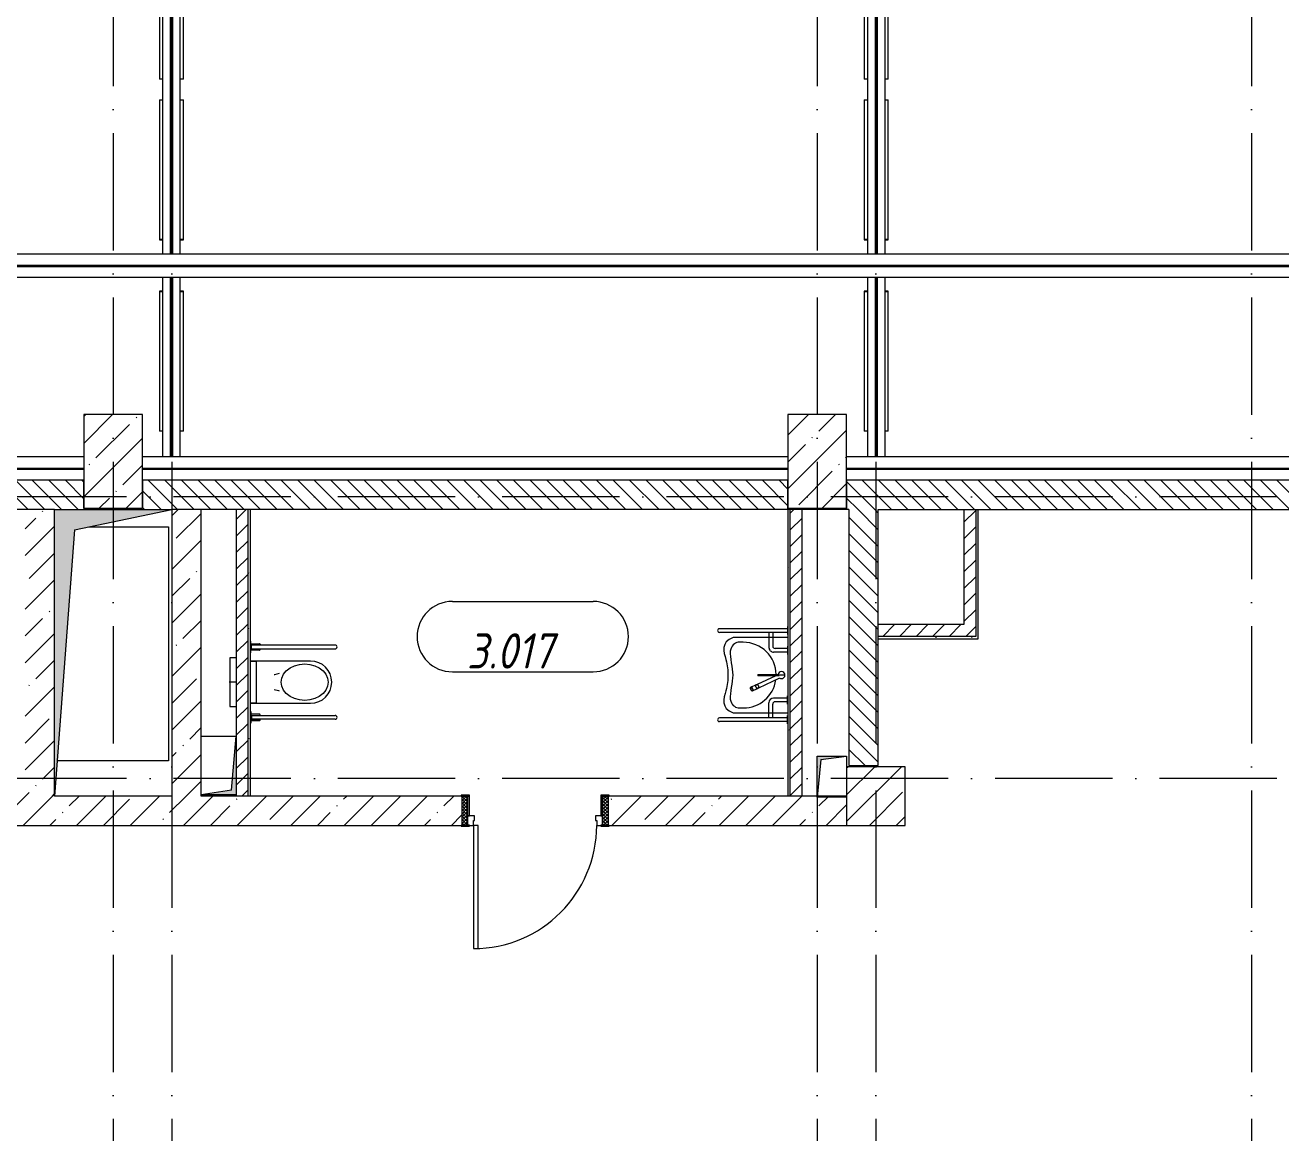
# Model space of a CAD drawing. Header units: millimetres. Extents: x -6467 to 106027, y -7090 to 195095.
# Drawn here: x 56359 to 67059, y 167175 to 176613 of the extents above; entities that cross this region are included whole.
import ezdxf

# ---------------------------------------------------------------- set-up
doc = ezdxf.new("R2010")
doc.units = ezdxf.units.MM
doc.linetypes.add('50_200_ШТРИХ_1Т_ш5_п1_п1_', pattern=[1400, 1000, -200, 0, -200])
for name, color, linetype, lineweight, true_color in [('A-AREA-IDEN-1', 7, 'Continuous', 9, 0xaaaaaa), ('A-GENM-1', 7, 'Continuous', 9, 0xaaaaaa), ('I-WALL-1', 7, 'Continuous', 5, 0x787878), ('M-EQPM-1', 7, 'Continuous', 9, 0xaaaaaa), ('M-EQPM-2', 7, 'Continuous', 9, 0xe2e2e2), ('P-SANR-FIXT-1', 7, 'Continuous', 9, 0xaaaaaa), ('Оси-3', 7, '50_200_ШТРИХ_1Т_ш5_п1_п1_', 9, 0xaaaaaa)]:
    doc.layers.add(name, color=color, linetype=linetype, lineweight=lineweight, true_color=true_color)
for name, color, linetype, lineweight in [('A-DOOR', 7, 'Continuous', 9), ('A-DOOR-2', 7, 'Continuous', 5), ('A-DOOR-FRAM', 7, 'Continuous', 9), ('A-DOOR-FRAM-2', 7, 'Continuous', 5), ('A-FLOR', 7, 'Continuous', 9), ('A-WALL', 7, 'Continuous', 5), ('A-WALL-FNSH-1', 7, 'Continuous', 5), ('I-WALL', 7, 'Continuous', 5), ('S-BEAM', 7, 'Continuous', 9), ('S-BEAM-1', 7, 'Continuous', 5), ('S-COLS', 7, 'Continuous', 9), ('S-COLS-1', 7, 'Continuous', 5)]:
    doc.layers.add(name, color=color, linetype=linetype, lineweight=lineweight)
doc.styles.add('ISOCPEUR_I_1', font='isocpeui.ttf', dxfattribs={"width": 0.85, "height": 2.5})
pattern_1 = [(135, (109.45, 102614.03), (-70.71068, -70.71068), [])]
pattern_2 = [(45, (109.45, 102614.03), (-228.0985, 228.0985), []), (45, (337.55, 102614.03), (-228.0985, 228.0985), [403.225, -80.645, 6.706, -73.939])]
pattern_3 = [(45, (109.45, 102614.03), (-70.71068, 70.71068), [])]
pattern_4 = [(0, (109.45, 102614.03), (406.4, 101.6), [6.706, -298.094, 6.706, -298.094, -1625.6]), (0, (109.45, 102614.03), (406.4, 101.6), [-609.6, 6.706, -602.894, 6.706, -298.094, -711.2]), (0, (109.45, 102614.03), (406.4, 101.6), [-1524, 6.706, -196.494, 6.706, -501.294]), (120, (261.85, 102664.83), (-291.18818, 301.15272), [6.706, -298.094, 6.706, -298.094, -1625.6]), (120, (261.85, 102664.83), (-291.18818, 301.15272), [-609.6, 6.706, -602.894, 6.706, -298.094, -711.2]), (120, (261.85, 102664.83), (-291.18818, 301.15272), [-1524, 6.706, -196.494, 6.706, -501.294]), (240, (312.65, 102868.03), (-115.21182, -402.75272), [6.706, -298.094, 6.706, -298.094, -1625.6]), (240, (312.65, 102868.03), (-115.21182, -402.75272), [-609.6, 6.706, -602.894, 6.706, -298.094, -711.2]), (240, (312.65, 102868.03), (-115.21182, -402.75272), [-1524, 6.706, -196.494, 6.706, -501.294])]

# ---------------------------------------------------------------- blocks, each defined once
blk = doc.blocks.new('250_Двутавр типа Ш _АСТО 20-93__НесКаркас_Балка_ - 30Ш2-29127596-АИ_План этажа Радиаторы_3')
at = {"layer": 'S-BEAM'}
for p, q in [((-12036, 100), (11964, 100)), ((-12036, -101), (11964, -101))]:
    blk.add_line(p, q, dxfattribs=at)
at = {"layer": 'S-BEAM-1'}
for p, q in [((11964, 4), (-12036, 4)), ((11964, -5), (-12036, -5))]:
    blk.add_line(p, q, dxfattribs=at)
blk = doc.blocks.new('250_Двутавр типа Ш _АСТО 20-93__НесКаркас_Балка_ - 30Ш2-29390893-АИ_План этажа Радиаторы_3')
at = {"layer": 'S-BEAM'}
for p, q in [((-11500, 100.5), (-6800, 100.5)), ((11390, 100.5), (11400, 100.5)), ((-11500, -100.5), (-6800, -100.5)), ((-6300, -100.5), (-850, -100.5)), ((-350, -100.5), (5150, -100.5)), ((5650, -100.5), (11400, -100.5))]:
    blk.add_line(p, q, dxfattribs=at)
at = {"layer": 'S-BEAM-1'}
for p, q in [((-6800, 4.5), (-11500, 4.5)), ((-850, 4.5), (-6300, 4.5)), ((5150, 4.5), (-350, 4.5)), ((11400, 4.5), (5650, 4.5)), ((-6800, -4.5), (-11500, -4.5)), ((-850, -4.5), (-6300, -4.5)), ((5150, -4.5), (-350, -4.5)), ((11400, -4.5), (5650, -4.5))]:
    blk.add_line(p, q, dxfattribs=at)
blk = doc.blocks.new('Ферма17 - Ферма-21404435-АИ_План этажа Радиаторы_3')
at = {"layer": 'S-BEAM'}
for p, q in [((57425, 72049), (57425, 74861)), ((57490, 72049), (57490, 74861)), ((57495, 72049), (57495, 74861)), ((57500, 74861), (57500, 72049)), ((57505, 74861), (57505, 72049)), ((57570, 74861), (57570, 72049)), ((57395, 74730), (57395, 73540)), ((57600, 73540), (57600, 74730)), ((57495, 73726), (57500, 73726)), ((57425, 73540), (57395, 73540)), ((57600, 73540), (57570, 73540)), ((57395, 73362), (57425, 73362)), ((57395, 73362), (57395, 72173)), ((57570, 73362), (57600, 73362)), ((57600, 72173), (57600, 73362)), ((57495, 73176), (57500, 73176)), ((57495, 72226), (57500, 72226)), ((57395, 72173), (57395, 72169)), ((57425, 72173), (57395, 72173)), ((57395, 72169), (57425, 72169)), ((57600, 72173), (57570, 72173)), ((57570, 72169), (57600, 72169)), ((57600, 72169), (57600, 72173)), ((57425, 70322), (57425, 71848)), ((57490, 70322), (57490, 71848)), ((57495, 70322), (57495, 71848)), ((57500, 71848), (57500, 70322)), ((57505, 71848), (57505, 70322)), ((57570, 71848), (57570, 70322)), ((57425, 71733), (57395, 71733)), ((57395, 71733), (57395, 71730)), ((57395, 71730), (57425, 71730)), ((57395, 71730), (57395, 70540)), ((57600, 71733), (57570, 71733)), ((57570, 71730), (57600, 71730)), ((57600, 71730), (57600, 71733)), ((57600, 70540), (57600, 71730)), ((57495, 71676), (57500, 71676)), ((57495, 70776), (57500, 70776)), ((57425, 70540), (57395, 70540)), ((57600, 70540), (57570, 70540)), ((57495, 70431), (57500, 70431))]:
    blk.add_line(p, q, dxfattribs=at)
blk = doc.blocks.new('Ферма22 - Ферма-21404845-АИ_План этажа Радиаторы_3')
at = {"layer": 'S-BEAM'}
for p, q in [((63430, 72049), (63430, 74861)), ((63495, 72049), (63495, 74861)), ((63500, 72049), (63500, 74861)), ((63505, 74861), (63505, 72049)), ((63510, 74861), (63510, 72049)), ((63575, 74861), (63575, 72049)), ((63400, 74730), (63400, 73540)), ((63605, 73540), (63605, 74730)), ((63500, 73726), (63505, 73726)), ((63430, 73540), (63400, 73540)), ((63605, 73540), (63575, 73540)), ((63400, 73362), (63430, 73362)), ((63400, 73362), (63400, 72173)), ((63575, 73362), (63605, 73362)), ((63605, 72173), (63605, 73362)), ((63500, 73176), (63505, 73176)), ((63500, 72226), (63505, 72226)), ((63400, 72173), (63400, 72169)), ((63430, 72173), (63400, 72173)), ((63400, 72169), (63430, 72169)), ((63605, 72173), (63575, 72173)), ((63575, 72169), (63605, 72169)), ((63605, 72169), (63605, 72173)), ((63430, 70322), (63430, 71848)), ((63495, 70322), (63495, 71848)), ((63500, 70322), (63500, 71848)), ((63505, 71848), (63505, 70322)), ((63510, 71848), (63510, 70322)), ((63575, 71848), (63575, 70322)), ((63430, 71733), (63400, 71733)), ((63400, 71733), (63400, 71730)), ((63400, 71730), (63430, 71730)), ((63400, 71730), (63400, 70540)), ((63605, 71733), (63575, 71733)), ((63575, 71730), (63605, 71730)), ((63605, 71730), (63605, 71733)), ((63605, 70540), (63605, 71730)), ((63500, 71676), (63505, 71676)), ((63500, 70776), (63505, 70776)), ((63430, 70540), (63400, 70540)), ((63605, 70540), (63575, 70540)), ((63500, 70431), (63505, 70431))]:
    blk.add_line(p, q, dxfattribs=at)
blk = doc.blocks.new('Канал вертикальный прямоугольный - Шахта - значок проема-25054684-АИ_План этажа Радиаторы_3')
at = {"layer": 'M-EQPM-2'}
blk.add_hatch(color=256, dxfattribs=at).paths.add_polyline_path([(-500, -1220), (-328, 1048), (500, 1220), (-500, 1220), (-500, 700)])
at = {"layer": 'M-EQPM-1'}
for p, q in [((-500, -1220), (-500, 1220)), ((-500, 1220), (500, 1220)), ((-328, 1048), (500, 1220)), ((500, 1220), (500, -1220)), ((-328, 1048), (-500, -1220)), ((500, -1220), (-500, -1220))]:
    blk.add_line(p, q, dxfattribs=at)
blk = doc.blocks.new('BSC_Колонна _Прямоугольная - 500х500-V233-АИ_План этажа Радиаторы_3')
at = {"layer": 'S-COLS-1'}
h = blk.add_hatch(dxfattribs=at)
h.set_pattern_fill('FP_183', color=256, style=0, pattern_type=2)
h.set_pattern_definition([(45, (-63500, -67431.04), (-228.0985, 228.0985), []), (45, (-63271.9, -67431.04), (-228.0985, 228.0985), [403.225, -80.645, 6.706, -73.939])])
h.paths.add_polyline_path([(-250, -250), (250, -250), (250, 250), (-250, 250)])
for p, q in [((250, 250), (-250, 250)), ((-250, 250), (-250, -250)), ((250, -250), (250, 250)), ((-250, -250), (250, -250))]:
    blk.add_line(p, q, dxfattribs=at)
blk = doc.blocks.new('Канал вертикальный прямоугольный - Шахта - значок проема-24087344-АИ_План этажа Радиаторы_3')
at = {"layer": 'M-EQPM-2'}
blk.add_hatch(color=256, dxfattribs=at).paths.add_polyline_path([(-150, -250), (-110, 210), (150, 250), (-150, 250)])
at = {"layer": 'M-EQPM-1'}
for p, q in [((-150, -250), (-150, 250)), ((-150, 250), (150, 250)), ((-110, 210), (150, 250)), ((150, 250), (150, -250)), ((-110, 210), (-150, -250)), ((150, -250), (-150, -250))]:
    blk.add_line(p, q, dxfattribs=at)
blk = doc.blocks.new('Канал вертикальный прямоугольный - Шахта - значок проема-24087384-АИ_План этажа Радиаторы_3')
at = {"layer": 'M-EQPM-2'}
blk.add_hatch(color=256, dxfattribs=at).paths.add_polyline_path([(-125, -175), (-95, 145), (125, 175), (-125, 175)])
at = {"layer": 'M-EQPM-1'}
for p, q in [((-125, -175), (-125, 175)), ((-125, 175), (125, 175)), ((-95, 145), (-125, -175)), ((-95, 145), (125, 175)), ((125, 175), (125, -175)), ((125, -175), (-125, -175))]:
    blk.add_line(p, q, dxfattribs=at)
blk = doc.blocks.new('110_Дверь_СКБ_1_адиаторы_33')
at = {"layer": 'A-DOOR-2'}
h = blk.add_hatch(dxfattribs=at)
h.set_pattern_fill('FP_130', color=256, style=0, pattern_type=2)
h.set_pattern_definition([(135, (1701.41, 189.685), (-14.14214, -14.14214), []), (225, (1701.41, 189.685), (14.14214, -14.14214), [])])
h.paths.add_polyline_path([(637.5, 125), (587.5, 125), (587.5, -125), (637.5, -125)])
at = {"layer": 'A-DOOR-FRAM-2'}
h = blk.add_hatch(dxfattribs=at)
h.set_pattern_fill('FP_131', color=256, style=0, pattern_type=2)
h.set_pattern_definition([(45, (-421.384, 189.685), (-14.1421, 14.1421), []), (135, (-421.384, 189.685), (-14.1421, -14.1421), [])])
h.paths.add_polyline_path([(-562.5, 125), (-612.5, 125), (-612.5, -125), (-562.5, -125)])
at = {"layer": 'A-DOOR'}
for p, q in [((537.5, 1175), (497.5, 1175)), ((497.5, 1175), (497.5, 125)), ((537.5, 125), (537.5, 1175)), ((497.5, 125), (537.5, 125))]:
    blk.add_line(p, q, dxfattribs=at)
at = {"layer": 'A-DOOR-2'}
blk.add_arc((537.5, 125), 1050, 90, 180, dxfattribs=at)
at = {"layer": 'A-DOOR-FRAM'}
for p, q in [((-547.5, 133), (-617.5, 133)), ((-617.5, 133), (-617.5, 125)), ((-617.5, 125), (-547.5, 125)), ((-562.5, 125), (-612.5, 125)), ((-612.5, 125), (-612.5, -125)), ((-512.5, 125), (-562.5, 125)), ((-562.5, 125), (-562.5, 45)), ((-562.5, -125), (-562.5, 125)), ((-547.5, 125), (-562.5, 125)), ((-562.5, 125), (-562.5, 124)), ((-562.5, 124), (-547.5, 124)), ((-547.5, 125), (-547.5, 133)), ((-547.5, 124), (-547.5, 125)), ((-512.5, 85), (-512.5, 125)), ((537.5, 125), (537.5, 85)), ((587.5, 125), (537.5, 125)), ((642.5, 133), (572.5, 133)), ((572.5, 133), (572.5, 125)), ((587.5, 125), (572.5, 125)), ((572.5, 125), (572.5, 124)), ((572.5, 125), (642.5, 125)), ((572.5, 124), (587.5, 124)), ((587.5, 45), (587.5, 125)), ((637.5, 125), (587.5, 125)), ((587.5, 125), (587.5, -125)), ((587.5, 124), (587.5, 125)), ((637.5, -125), (637.5, 125)), ((642.5, 125), (642.5, 133)), ((-562.5, 45), (-502.5, 45)), ((-547.5, 45), (-562.5, 45)), ((-562.5, 45), (-562.5, -125)), ((-547.5, -125), (-547.5, 45)), ((-502.5, 85), (-512.5, 85)), ((-502.5, 45), (-502.5, 85)), ((537.5, 85), (527.5, 85)), ((527.5, 85), (527.5, 45)), ((527.5, 45), (587.5, 45)), ((587.5, 45), (572.5, 45)), ((572.5, 45), (572.5, -125)), ((587.5, -125), (587.5, 45)), ((-547.5, -125), (-617.5, -125)), ((-617.5, -125), (-617.5, -133)), ((-617.5, -133), (-547.5, -133)), ((-612.5, -125), (-562.5, -125)), ((-562.5, -125), (-547.5, -125)), ((-547.5, -133), (-547.5, -125)), ((572.5, -125), (587.5, -125)), ((642.5, -125), (572.5, -125)), ((572.5, -125), (572.5, -133)), ((572.5, -133), (642.5, -133)), ((587.5, -125), (637.5, -125)), ((642.5, -133), (642.5, -125))]:
    blk.add_line(p, q, dxfattribs=at)
blk = doc.blocks.new('SND_Умывальник МГН_Jika - гибкая подводка_ 640х550х165 PN6_3_ ХВ_ГВ накидная гайка BP DN15_ К-гл_кон_ П DN 50-V292-АИ_План этажа Радиаторы_3')
at = {"layer": 'P-SANR-FIXT-1'}
for p, q in [((-320, 0), (-320, -468)), ((320, -468), (320, 0)), ((-7, -78), (-5, -82)), ((-5, -223), (-5, -77)), ((0, -25), (0, -73)), ((5, -75), (5, -223)), ((5, -104), (79, -262)), ((108, -249), (24, -68)), ((-5, -229), (-5, -223)), ((5, -223), (-5, -223)), ((-5, -237), (-5, -229)), ((-5, -229), (5, -229)), ((-5, -255), (-5, -237)), ((-5, -237), (5, -237)), ((-5, -255), (5, -255)), ((5, -223), (5, -229)), ((5, -229), (5, -237)), ((5, -237), (5, -255)), ((87, -280), (101, -309)), ((109, -306), (111, -304)), ((130, -295), (116, -266)), ((119, -301), (122, -300)), ((-280, -380), (-280, -425)), ((280, -425), (280, -380))]:
    blk.add_line(p, q, dxfattribs=at)
at = {"layer": 'P-SANR-FIXT-1', "flags": 128}
for points in [[(87, -280), (83, -271), (79, -262)], [(79, -262), (83, -271), (87, -280)], [(104, -316), (103, -314), (101, -309)], [(101, -309), (103, -314), (104, -316)], [(133, -303), (134, -304), (133, -306), (133, -307), (132, -309), (130, -311), (128, -313), (126, -314), (123, -316), (121, -317), (118, -318), (115, -319), (113, -319), (110, -319), (108, -319), (106, -318), (105, -317), (104, -316)], [(104, -316), (104, -315), (104, -313), (104, -311), (106, -309)], [(108, -249), (112, -257), (116, -266)], [(116, -266), (112, -257), (108, -249)], [(130, -295), (132, -300), (133, -303)], [(133, -303), (132, -300), (130, -295)], [(131, -300), (132, -301), (133, -303)]]:
    blk.add_lwpolyline(points, dxfattribs=at)
at = {"layer": 'P-SANR-FIXT-1'}
for centre, radius, start, end in [((0, -380), 280, 91.025, 180), ((0, -55), 30, 0, 180), ((0, -55), 30, 180, 260.3407), ((0, -55), 30, 330, 360), ((0, -380), 280, 0, 81.6741)]:
    blk.add_arc(centre, radius, start, end, dxfattribs=at)
for points, knots in [([(79, -262), (79, -262), (79, -262), (79, -261), (80, -260), (81, -259), (82, -258), (84, -257), (87, -255), (90, -253), (94, -251), (98, -250), (101, -249), (104, -248), (106, -248), (107, -248), (108, -249), (108, -249)], [-1, -1, -1, -1, -0.958333, -0.916667, -0.875, -0.833333, -0.791667, -0.75, -0.666667, -0.555556, -0.444444, -0.333333, -0.222222, -0.166667, -0.111111, -0.055556, 0, 0, 0, 0]), ([(87, -280), (87, -280), (87, -280), (89, -279), (90, -278), (93, -277), (96, -276), (100, -274), (104, -272), (107, -270), (110, -269), (112, -268), (113, -268), (114, -267), (115, -267), (116, -266), (116, -266), (116, -266)], [0, 0, 0, 0, 0.055556, 0.111111, 0.166667, 0.222222, 0.333333, 0.444444, 0.555556, 0.666667, 0.75, 0.791667, 0.833333, 0.875, 0.916667, 0.958333, 1, 1, 1, 1]), ([(101, -309), (101, -309), (101, -309), (102, -308), (104, -308), (106, -306), (109, -305), (113, -303), (117, -302), (119, -300), (121, -300), (123, -299), (125, -298), (127, -297), (128, -296), (129, -296), (130, -295), (130, -295)], [-1, -1, -1, -1, -0.944444, -0.888889, -0.833333, -0.777778, -0.666667, -0.555556, -0.444444, -0.388889, -0.333333, -0.277778, -0.222222, -0.166667, -0.111111, -0.055556, 0, 0, 0, 0]), ([(104, -316), (104, -317), (105, -318), (107, -319), (109, -319), (112, -319), (116, -319), (120, -318), (123, -316), (126, -314), (128, -313), (129, -312), (131, -310), (132, -309), (133, -307), (134, -305), (133, -303), (133, -303)], [0, 0, 0, 0, 0.055556, 0.111111, 0.166667, 0.222222, 0.333333, 0.444444, 0.555556, 0.611111, 0.666667, 0.722222, 0.777778, 0.833333, 0.888889, 0.944444, 1, 1, 1, 1]), ([(106, -308), (106, -309), (105, -310), (104, -312), (104, -313), (104, -314), (104, -315), (104, -316)], [0.7777778, 0.7777778, 0.7777778, 0.7777778, 0.8333333, 0.8888889, 0.9166667, 0.9444444, 1, 1, 1, 1]), ([(108, -249), (108, -249), (108, -250), (108, -250), (107, -251), (107, -251)], [-1, -1, -1, -1, -0.9583333, -0.9166667, -0.8888889, -0.8888889, -0.8888889, -0.8888889]), ([(113, -304), (112, -304), (111, -304), (110, -305), (110, -305)], [0.57836957, 0.57836957, 0.57836957, 0.57836957, 0.61111111, 0.66666667, 0.66666667, 0.66666667, 0.66666667]), ([(121, -300), (121, -300), (120, -300), (118, -301), (118, -301)], [0.33333333, 0.33333333, 0.33333333, 0.33333333, 0.38888889, 0.42211174, 0.42211174, 0.42211174, 0.42211174]), ([(133, -303), (133, -302), (132, -301), (131, -300), (130, -300)], [0, 0, 0, 0, 0.05555556, 0.097424, 0.097424, 0.097424, 0.097424]), ([(-280, -425), (-273, -451), (-229, -523), (-62, -470), (0, -470)], [-0.6664917, -0.6664917, -0.6664917, -0.6664917, -0.3523534, 0, 0, 0, 0]), ([(0, -470), (62, -470), (229, -523), (273, -451), (280, -425)], [-0.6664917, -0.6664917, -0.6664917, -0.6664917, -0.3141383, 0, 0, 0, 0]), ([(-320, -468), (-281, -575), (-131, -524), (-41, -509), (0, -513)], [0, 0, 0, 0, 0.3972744, 0.715552, 0.715552, 0.715552, 0.715552]), ([(0, -513), (41, -509), (131, -524), (281, -575), (320, -468)], [0, 0, 0, 0, 0.3182776, 0.715552, 0.715552, 0.715552, 0.715552])]:
    blk.add_open_spline(points, degree=3, knots=knots, dxfattribs=at)
blk = doc.blocks.new('SND_Унитаз_Jika_Olymp_с_инсталяцией - Унитаз_ выпуск прямой_ установка на пол_693х360х360_ PN30_12_ ХВ резьба HP DN15_ К гл_ кон П DN100-17949462-АИ_План этажа Радиаторы_3')
at = {"layer": 'P-SANR-FIXT-1'}
for p, q in [((0, -54), (0, 6)), ((-208, 0), (-208, -54)), ((208, 0), (-208, 0)), ((208, -54), (208, 0)), ((-180, -174), (-180, -687)), ((-180, -224), (-180, -174)), ((180, -687), (180, -174)), ((180, -174), (180, -224)), ((180, -224), (-180, -224))]:
    blk.add_line(p, q, dxfattribs=at)
at = {"layer": 'P-SANR-FIXT-1', "flags": 128}
for points in [[(-62, -376), (-72, -412), (-75, -420)], [(75, -420), (62, -379), (62, -376)], [(0, -837), (-34, -831), (-67, -817), (-97, -793), (-121, -761), (-140, -723), (-151, -681), (-155, -637), (-151, -592), (-140, -550), (-121, -512), (-97, -480), (-67, -456), (-34, -442), (0, -437)], [(0, -437), (34, -442), (67, -456), (97, -480), (121, -512), (140, -550), (151, -592), (155, -637), (151, -681), (140, -723), (121, -761), (97, -793), (67, -817), (34, -831), (0, -837)]]:
    blk.add_lwpolyline(points, dxfattribs=at)
at = {"layer": 'P-SANR-FIXT-1'}
blk.add_arc((0, -687), 180, 180, 360, dxfattribs=at)
blk = doc.blocks.new('132_МГН_Поручень для унитаза_тип откидной - ПР 1Р-17949463-АИ_План этажа Радиаторы_3')
at = {"layer": 'A-GENM-1'}
for p, q in [((-50, -3), (-50, 0)), ((50, 0), (50, -3)), ((50, -3), (-50, -3)), ((-17, -3), (-28, -3)), ((-28, -3), (-28, -78)), ((-23, -83), (-17, -83)), ((-17, -83), (-17, -3)), ((-17, -9), (-17, -4)), ((-16, -9), (-17, -9)), ((-16, -722), (-16, -9)), ((16, -9), (-16, -9)), ((16, -9), (16, -722)), ((16, -9), (17, -9)), ((28, -3), (17, -3)), ((17, -3), (17, -83)), ((17, -9), (17, -4)), ((17, -83), (23, -83)), ((28, -78), (28, -3))]:
    blk.add_line(p, q, dxfattribs=at)
for centre, radius, start, end in [((-23, -78), 5, 180, 270), ((-15, -4), 1.24, 90, 180), ((15, -4), 1.24, 0, 90), ((23, -78), 5, 270, 360), ((0, -722), 16, 180, 270), ((0, -722), 16, 270, 360)]:
    blk.add_arc(centre, radius, start, end, dxfattribs=at)
blk = doc.blocks.new('132_МГН_Поручень для унитаза_тип откидной - ПР 1Р-V293-АИ_План этажа Радиаторы_3')
at = {"layer": 'A-GENM-1'}
for p, q in [((-16, 722), (-16, 9)), ((16, 9), (16, 722)), ((-50, 3), (-50, 0)), ((50, 3), (-50, 3)), ((-28, 3), (-28, 78)), ((-17, 3), (-28, 3)), ((-23, 83), (-17, 83)), ((-17, 83), (-17, 3)), ((-17, 9), (-17, 4)), ((-16, 9), (-17, 9)), ((16, 9), (-16, 9)), ((16, 9), (17, 9)), ((17, 83), (23, 83)), ((17, 3), (17, 83)), ((17, 9), (17, 4)), ((28, 3), (17, 3)), ((28, 78), (28, 3)), ((50, 0), (50, 3))]:
    blk.add_line(p, q, dxfattribs=at)
for centre, radius, start, end in [((0, 722), 16, 90, 180), ((0, 722), 16, 0, 90), ((-23, 78), 5, 90, 180), ((-15, 4), 1.24, 180, 270), ((15, 4), 1.24, 270, 360), ((23, 78), 5, 0, 90)]:
    blk.add_arc(centre, radius, start, end, dxfattribs=at)
blk = doc.blocks.new('АИ_2D_Поручень МГН - АИ_2D_Поручень МГН-17910365-АИ_План этажа Радиаторы_3')
at = {"layer": 'P-SANR-FIXT-1'}
for p, q in [((-415, 0), (-415, -5)), ((-345, -5), (-345, 0)), ((-247, 0), (-247, -5)), ((-177, -5), (-177, 0)), ((177, -5), (177, 0)), ((247, 0), (247, -5)), ((345, -5), (345, 0)), ((415, 0), (415, -5)), ((-415, -5), (-345, -5)), ((-395, -5), (-395, -584)), ((-364, -5), (-364, -584)), ((-247, -5), (-177, -5)), ((-227, -5), (-227, -110)), ((-196, -5), (-196, -122)), ((247, -5), (177, -5)), ((196, -5), (196, -122)), ((227, -5), (227, -110)), ((415, -5), (345, -5)), ((364, -5), (364, -584)), ((395, -5), (395, -584)), ((-364, -130), (-247, -130)), ((-364, -162), (-236, -162)), ((364, -162), (236, -162)), ((364, -130), (247, -130))]:
    blk.add_line(p, q, dxfattribs=at)
for centre, radius, start, end in [((-247, -110), 20, 270, 0), ((-236, -122), 40, 270, 0), ((236, -122), 40, 180, 270), ((247, -110), 20, 180, 270), ((-380, -584), 15.8, 180, 360), ((380, -584), 15.8, 180, 360)]:
    blk.add_arc(centre, radius, start, end, dxfattribs=at)
blk = doc.blocks.new('AAR_СКБ_Марка_помещения_1_5 ммп - Номер-27962133-АИ_План этажа Радиаторы_3')
at = {"layer": 'A-AREA-IDEN-1'}
for p, q in [((-2.987, 3), (3.013, 3)), ((-2.987, 0), (3.013, 0))]:
    blk.add_line(p, q, dxfattribs=at)
for centre, start, end in [((-2.987, 1.5), 90, 270), ((3.013, 1.5), 270, 90)]:
    blk.add_arc(centre, 1.5, start, end, dxfattribs=at)

msp = doc.modelspace()

# ---------------------------------------------------------------- hatches: boundary and pattern name
at = {"layer": 'A-WALL'}
h = msp.add_hatch(dxfattribs=at)
h.set_pattern_fill('FP_1', color=256, style=0, pattern_type=2)
h.set_pattern_definition(pattern_2)
h.paths.add_polyline_path([(56609, 170045), (56609, 172485), (56359, 172485), (56359, 170045)])
h = msp.add_hatch(dxfattribs=at)
h.set_pattern_fill('FP_1', color=256, style=0, pattern_type=2)
h.set_pattern_definition(pattern_2)
h.paths.add_polyline_path([(57859, 170045), (57859, 172485), (57609, 172485), (57609, 170045)])
h = msp.add_hatch(dxfattribs=at)
h.set_pattern_fill('FP_1', color=256, style=0, pattern_type=2)
h.set_pattern_definition(pattern_2)
h.paths.add_polyline_path([(57463, 169795), (57859, 169795), (57859, 170045), (54538, 170045), (54538, 169795), (56781, 169795)])
h.paths.add_polyline_path([(53383, 169795), (53388, 169795), (53388, 170045), (52629, 170045), (52629, 169795), (52634, 169795)])
h.paths.add_polyline_path([(51479, 169795), (51479, 170045), (50309, 170045), (50309, 169795), (51474, 169795)])
h = msp.add_hatch(dxfattribs=at)
h.set_pattern_fill('FP_1', color=256, style=0, pattern_type=2)
h.set_pattern_definition(pattern_2)
h.paths.add_polyline_path([(62426, 169795), (63359, 169795), (63359, 170045), (63110, 170045), (63109, 170045), (61329, 170045), (61329, 169795), (61334, 169795)])
h.paths.add_polyline_path([(60074, 169795), (60079, 169795), (60079, 170045), (57859, 170045), (57859, 169795), (59117, 169795)])
at = {"layer": 'I-WALL'}
h = msp.add_hatch(dxfattribs=at)
h.set_pattern_fill('FP_2', color=256, style=0, pattern_type=2)
h.set_pattern_definition(pattern_1)
h.paths.add_polyline_path([(67671, 172485), (68009, 172485), (68009, 172735), (63359, 172735), (63359, 172495), (62859, 172495), (62859, 172735), (57359, 172735), (57359, 172495), (56859, 172495), (56859, 172735), (51119, 172735), (51119, 172485), (67651, 172485)])
h = msp.add_hatch(dxfattribs=at)
h.set_pattern_fill('FP_5', color=256, style=0, pattern_type=2)
h.set_pattern_definition(pattern_3)
h.paths.add_polyline_path([(58259, 170045), (58259, 172485), (58159, 172485), (58159, 170045)])
h = msp.add_hatch(dxfattribs=at)
h.set_pattern_fill('FP_5', color=256, style=0, pattern_type=2)
h.set_pattern_definition(pattern_3)
h.paths.add_polyline_path([(62879, 170045), (62979, 170045), (62979, 172485), (62879, 172485), (62879, 170559)])
h = msp.add_hatch(dxfattribs=at)
h.set_pattern_fill('FP_2', color=256, style=0, pattern_type=2)
h.set_pattern_definition(pattern_1)
h.paths.add_polyline_path([(63629, 170305), (63629, 172485), (63379, 172485), (63379, 170305)])
h = msp.add_hatch(dxfattribs=at)
h.set_pattern_fill('FP_5', color=256, style=0, pattern_type=2)
h.set_pattern_definition(pattern_3)
h.paths.add_polyline_path([(64459, 171405), (64459, 172485), (64359, 172485), (64359, 171405)])
h = msp.add_hatch(dxfattribs=at)
h.set_pattern_fill('FP_5', color=256, style=0, pattern_type=2)
h.set_pattern_definition(pattern_3)
h.paths.add_polyline_path([(64359, 171405), (64359, 171505), (63629, 171505), (63629, 171405), (64080, 171405)])
at = {"layer": 'I-WALL-1'}
h = msp.add_hatch(dxfattribs=at)
h.set_pattern_fill('FP_3', color=256, style=0, pattern_type=2)
h.set_pattern_definition(pattern_4)
h.paths.add_polyline_path([(58259, 170045), (58279, 170045), (58279, 172485), (58259, 172485), (58259, 170559)])
h = msp.add_hatch(dxfattribs=at)
h.set_pattern_fill('FP_3', color=256, style=0, pattern_type=2)
h.set_pattern_definition(pattern_4)
h.paths.add_polyline_path([(62859, 170045), (62879, 170045), (62879, 172485), (62859, 172485), (62859, 170559)])
h = msp.add_hatch(dxfattribs=at)
h.set_pattern_fill('FP_3', color=256, style=0, pattern_type=2)
h.set_pattern_definition(pattern_4)
h.paths.add_polyline_path([(64479, 171385), (64479, 172485), (64459, 172485), (64459, 171385)])
h = msp.add_hatch(dxfattribs=at)
h.set_pattern_fill('FP_3', color=256, style=0, pattern_type=2)
h.set_pattern_definition(pattern_4)
h.paths.add_polyline_path([(63629, 171385), (64459, 171385), (64459, 171405), (63629, 171405)])
at = {"layer": 'S-COLS-1'}
h = msp.add_hatch(dxfattribs=at)
h.set_pattern_fill('FP_1', color=256, style=0, pattern_type=2)
h.set_pattern_definition(pattern_2)
h.paths.add_polyline_path([(57359, 172495), (57359, 173295), (56859, 173295), (56859, 172495)])
h = msp.add_hatch(dxfattribs=at)
h.set_pattern_fill('FP_1', color=256, style=0, pattern_type=2)
h.set_pattern_definition(pattern_2)
h.paths.add_polyline_path([(62859, 172495), (63359, 172495), (63359, 173295), (62859, 173295), (62859, 172735)])

# ---------------------------------------------------------------- linework, layer by layer
at = {"layer": 'A-FLOR'}
for p, q in [((56901, 172338), (57581, 172338)), ((57581, 172338), (57581, 170345)), ((57581, 170345), (56632, 170345))]:
    msp.add_line(p, q, dxfattribs=at)
at = {"layer": 'A-WALL'}
for p, q in [((56859, 172735), (51119, 172735)), ((56859, 172495), (56859, 172735)), ((62859, 172735), (57359, 172735)), ((57359, 172735), (57359, 172495)), ((62859, 172495), (62859, 172735)), ((68809, 172735), (63359, 172735)), ((63359, 172735), (63359, 172495)), ((56609, 172485), (51119, 172485)), ((57359, 172495), (56859, 172495)), ((63379, 172485), (57609, 172485)), ((57609, 172485), (57609, 170045)), ((57859, 170045), (57859, 172485)), ((58259, 170045), (58259, 172485)), ((63359, 172495), (62859, 172495)), ((62879, 170045), (62879, 172485)), ((63379, 172485), (63379, 170305)), ((63629, 172485), (69309, 172485)), ((63629, 170305), (63629, 172485)), ((64459, 172485), (64459, 171405)), ((64459, 171405), (63629, 171405)), ((63379, 170305), (63629, 170305)), ((57609, 170045), (56609, 170045)), ((60074, 170045), (57859, 170045)), ((63109, 170045), (61334, 170045)), ((63359, 170045), (63110, 170045)), ((54543, 169795), (60074, 169795)), ((61334, 169795), (63359, 169795))]:
    msp.add_line(p, q, dxfattribs=at)
at = {"layer": 'A-WALL-FNSH-1'}
for p, q in [((58159, 172485), (58159, 170555)), ((58279, 170045), (58279, 172485)), ((62859, 172485), (62859, 170045)), ((62979, 170045), (62979, 172485)), ((64359, 172485), (64359, 171505)), ((64479, 171385), (64479, 172485)), ((64359, 171505), (63629, 171505)), ((63629, 171385), (64479, 171385)), ((58159, 170055), (58159, 170045))]:
    msp.add_line(p, q, dxfattribs=at)
at = {"layer": 'S-COLS'}
for p, q in [((56859, 172735), (56859, 172495)), ((57359, 172495), (57359, 172735)), ((62859, 172735), (62859, 172495)), ((63359, 172495), (63359, 172735)), ((56859, 172495), (57359, 172495)), ((62859, 172495), (63359, 172495))]:
    msp.add_line(p, q, dxfattribs=at)
at = {"layer": 'S-COLS-1'}
for p, q in [((56859, 173295), (56859, 172735)), ((57359, 173295), (56859, 173295)), ((57359, 172735), (57359, 173295)), ((62859, 173295), (62859, 172735)), ((63359, 173295), (62859, 173295)), ((63359, 172735), (63359, 173295))]:
    msp.add_line(p, q, dxfattribs=at)
at = {"layer": 'Оси-3'}
for p, q in [((57109, 193895), (57109, 155072)), ((57609, 193895), (57609, 155072)), ((63109, 193895), (63109, 155072)), ((63609, 193895), (63609, 155072)), ((66809, 193895), (66809, 155072)), ((104827, 172595), (48795, 172595)), ((104827, 170195), (-5158, 170195))]:
    msp.add_line(p, q, dxfattribs=at)

# ---------------------------------------------------------------- block references
at = {"layer": 'A-AREA-IDEN-1', "xscale": 199.9999999999999, "yscale": 199.9999999999999, "zscale": 199.9999999999999}
msp.add_blockref('AAR_СКБ_Марка_помещения_1_5 ммп - Номер-27962133-АИ_План этажа Радиаторы_3', (60597, 171103), dxfattribs=at)
at = {"layer": 'A-DOOR-2', "rotation": 180}
msp.add_blockref('110_Дверь_СКБ_1_адиаторы_33', (60717, 169920), dxfattribs=at)
at = {"layer": 'M-EQPM-1'}
for name, p in [('Канал вертикальный прямоугольный - Шахта - значок проема-25054684-АИ_План этажа Радиаторы_3', (57109, 171265)), ('Канал вертикальный прямоугольный - Шахта - значок проема-24087384-АИ_План этажа Радиаторы_3', (63234, 170210))]:
    msp.add_blockref(name, p, dxfattribs=at)
at = {"layer": 'M-EQPM-1', "rotation": 180}
msp.add_blockref('Канал вертикальный прямоугольный - Шахта - значок проема-24087344-АИ_План этажа Радиаторы_3', (58009, 170305), dxfattribs=at)
at = {"layer": 'P-SANR-FIXT-1'}
for name, p, rotation in [('АИ_2D_Поручень МГН - АИ_2D_Поручень МГН-17910365-АИ_План этажа Радиаторы_3', (62859, 171075), 270.0000000000001), ('132_МГН_Поручень для унитаза_тип откидной - ПР 1Р-V293-АИ_План этажа Радиаторы_3', (58279, 171315), 269.9999999999993), ('SND_Умывальник МГН_Jika - гибкая подводка_ 640х550х165 PN6_3_ ХВ_ГВ накидная гайка BP DN15_ К-гл_кон_ П DN 50-V292-АИ_План этажа Радиаторы_3', (62859, 171075), 269.9999999999995), ('SND_Унитаз_Jika_Olymp_с_инсталяцией - Унитаз_ выпуск прямой_ установка на пол_693х360х360_ PN30_12_ ХВ резьба HP DN15_ К гл_ кон П DN100-17949462-АИ_План этажа Радиаторы_3', (58105, 171015), 89.99999999999982), ('132_МГН_Поручень для унитаза_тип откидной - ПР 1Р-17949463-АИ_План этажа Радиаторы_3', (58279, 170715), 90.00000000000057)]:
    msp.add_blockref(name, p, dxfattribs=dict(at, rotation=rotation))
at = {"layer": 'S-BEAM'}
for name in ['Ферма17 - Ферма-21404435-АИ_План этажа Радиаторы_3', 'Ферма22 - Ферма-21404845-АИ_План этажа Радиаторы_3']:
    msp.add_blockref(name, (109, 102614), dxfattribs=at)
at = {"layer": 'S-BEAM', "rotation": 180}
for name, p in [('250_Двутавр типа Ш _АСТО 20-93__НесКаркас_Балка_ - 30Ш2-29127596-АИ_План этажа Радиаторы_3', (62524, 174562)), ('250_Двутавр типа Ш _АСТО 20-93__НесКаркас_Балка_ - 30Ш2-29390893-АИ_План этажа Радиаторы_3', (62509, 172835))]:
    msp.add_blockref(name, p, dxfattribs=at)
at = {"layer": 'S-COLS'}
msp.add_blockref('BSC_Колонна _Прямоугольная - 500х500-V233-АИ_План этажа Радиаторы_3', (63609, 170045), dxfattribs=at)

# ---------------------------------------------------------------- texts
at = {"layer": 'A-AREA-IDEN-1', "insert": (60492, 171131), "char_height": 300, "width": 900, "attachment_point": 8, "line_spacing_factor": 1.139951, "style": 'ISOCPEUR_I_1'}
msp.add_mtext('\\pxqc,t8.46667,16.93333,25.4,33.86667,42.33333,50.8,59.26667,67.73333,76.2,84.66667,93.13333,101.6,110.06667,118.53333,127,135.46667,143.93333,152.4,160.86667,169.33333,177.8,186.26667,194.73333,203.2,211.66667,220.13333,228.6,237.06667,245.53333,254,262.46667,270.93333;{3.017}', dxfattribs=at)

doc.saveas('drawing.dxf')
